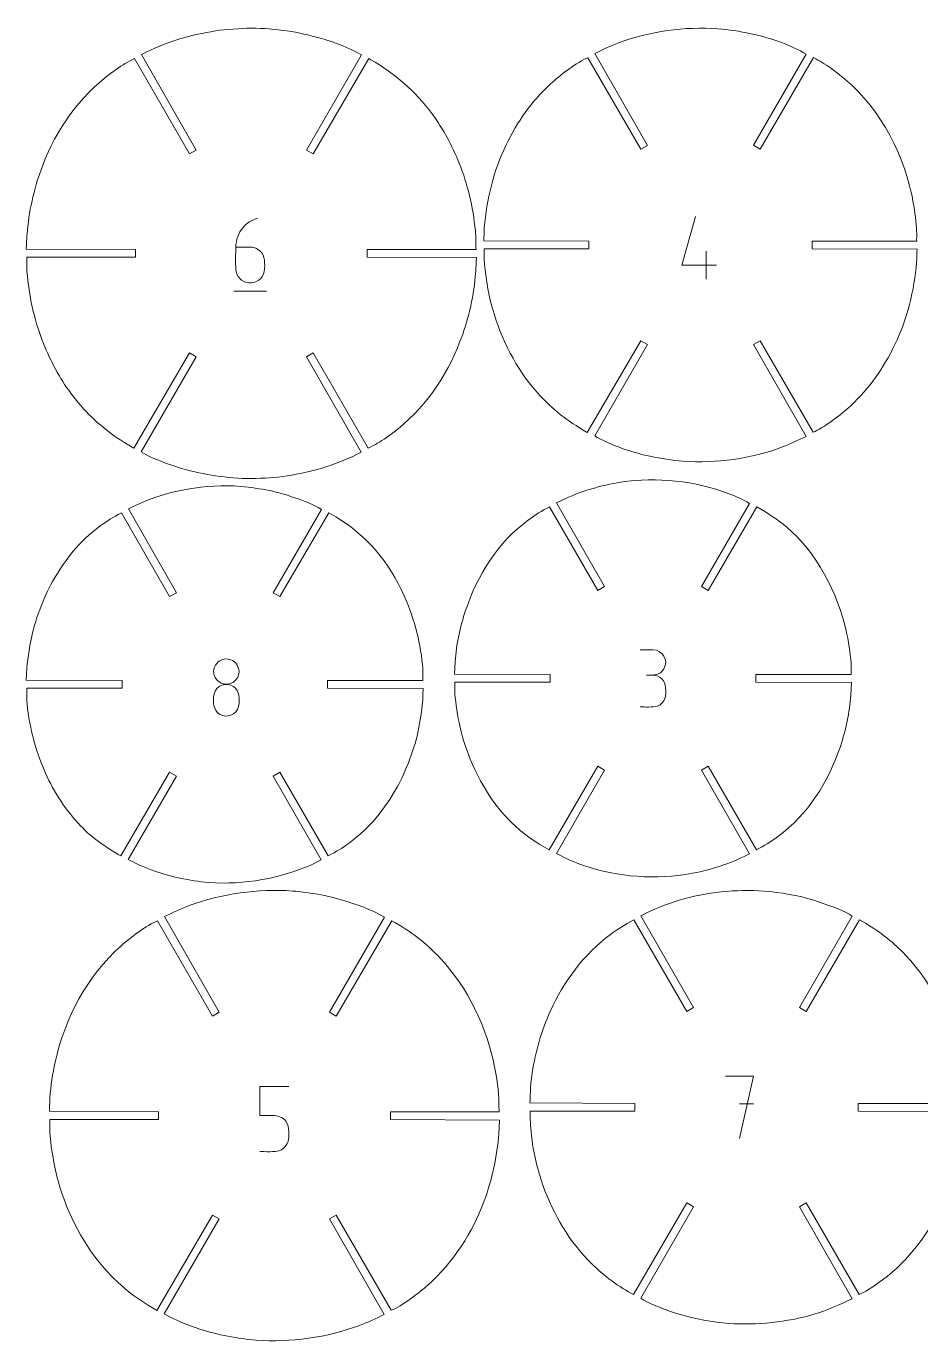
# Model space of a CAD drawing. Header units: centimetres. Extents: x -1026 to -862, y -519 to -458.
# Drawn here: x -945.4 to -905.3, y -517 to -457.9 of the extents above; entities that cross this region are included whole.
import ezdxf

# ---------------------------------------------------------------- set-up
doc = ezdxf.new("R2010")
doc.units = ezdxf.units.CM
doc.header["$MEASUREMENT"] = 0
doc.layers.add('Katman 1', color=7, linetype='Continuous')

msp = doc.modelspace()

# ---------------------------------------------------------------- linework, layer by layer
at = {"layer": 'Katman 1', "color": 5, "lineweight": 0}
for points, knots in [([(-942.754, -475.21675), (-942.09874, -475.90772), (-941.42614, -476.40781), (-940.59934, -476.87731), (-940.59934, -476.87731), (-940.59934, -476.87731), (-938.10797, -472.59703), (-938.10797, -472.59703), (-938.10797, -472.59703), (-938.10797, -472.59703), (-937.8066, -472.77099), (-937.8066, -472.77099), (-937.8066, -472.77099), (-937.8066, -472.77099), (-940.26864, -477.03532), (-940.26864, -477.03532), (-940.26864, -477.03532), (-939.81255, -477.33977), (-938.78264, -477.70135), (-938.2456, -477.83902), (-938.2456, -477.83902), (-937.74036, -477.96853), (-937.26066, -478.08156), (-936.73968, -478.14021), (-936.73968, -478.14021), (-936.19625, -478.20139), (-935.67944, -478.25329), (-935.1296, -478.23177), (-935.1296, -478.23177), (-934.56281, -478.20959), (-934.07198, -478.18282), (-933.50924, -478.07925), (-933.50924, -478.07925), (-932.98399, -477.98258), (-932.49127, -477.88168), (-931.98275, -477.71168), (-931.98275, -477.71168), (-931.34508, -477.4985), (-930.99789, -477.35321), (-930.39836, -477.05951), (-930.39836, -477.05951), (-930.39836, -477.05951), (-932.85407, -472.7713), (-932.85407, -472.7713), (-932.85407, -472.7713), (-932.85407, -472.7713), (-932.5527, -472.59734), (-932.5527, -472.59734), (-932.5527, -472.59734), (-932.5527, -472.59734), (-930.08489, -476.87164), (-930.08489, -476.87164), (-930.08489, -476.87164), (-929.76369, -476.70816), (-929.5646, -476.59526), (-929.26779, -476.39032), (-929.26779, -476.39032), (-927.83822, -475.40324), (-926.74231, -473.97454), (-926.08391, -472.37251), (-926.08391, -472.37251), (-925.90622, -471.94016), (-925.74177, -471.50289), (-925.62553, -471.04941), (-925.62553, -471.04941), (-925.49613, -470.54459), (-925.38293, -470.06389), (-925.32434, -469.54343), (-925.32434, -469.54343), (-925.25713, -468.94639), (-925.255, -468.89514), (-925.23253, -468.32547), (-925.23253, -468.32547), (-925.23253, -468.32547), (-930.12703, -468.30815), (-930.12703, -468.30815), (-930.12703, -468.30815), (-930.12703, -468.30815), (-930.12703, -467.96015), (-930.12703, -467.96015), (-930.12703, -467.96015), (-930.12703, -467.96015), (-925.2498, -467.96015), (-925.2498, -467.96015), (-925.2498, -467.96015), (-925.25296, -467.67849), (-925.24824, -467.39808), (-925.27978, -467.11812), (-925.27978, -467.11812), (-925.34199, -466.56604), (-925.40587, -466.07292), (-925.54475, -465.53129), (-925.54475, -465.53129), (-925.67632, -465.01818), (-925.80054, -464.58265), (-926.00307, -464.08994), (-926.00307, -464.08994), (-926.33602, -463.27993), (-926.71006, -462.56537), (-927.23043, -461.85911), (-927.23043, -461.85911), (-927.96082, -460.86782), (-928.89928, -460.04859), (-929.9702, -459.44284), (-929.9702, -459.44284), (-929.9702, -459.44284), (-930.06158, -459.39098), (-930.06158, -459.39098), (-930.06158, -459.39098), (-930.06158, -459.39098), (-932.55289, -463.67126), (-932.55289, -463.67126), (-932.55289, -463.67126), (-932.55289, -463.67126), (-932.85426, -463.4973), (-932.85426, -463.4973), (-932.85426, -463.4973), (-932.85426, -463.4973), (-930.39225, -459.23297), (-930.39225, -459.23297), (-930.39225, -459.23297), (-930.84844, -458.92832), (-931.87788, -458.56715), (-932.41514, -458.42933), (-932.41514, -458.42933), (-932.92107, -458.29954), (-933.39929, -458.18696), (-933.92112, -458.12821), (-933.92112, -458.12821), (-934.46361, -458.06714), (-934.98257, -458.01499), (-935.5312, -458.03664), (-935.5312, -458.03664), (-936.09965, -458.05907), (-936.58687, -458.0853), (-937.15156, -458.18911), (-937.15156, -458.18911), (-937.67792, -458.28587), (-938.16825, -458.38639), (-938.67799, -458.55661), (-938.67799, -458.55661), (-939.31497, -458.76932), (-939.6637, -458.91541), (-940.2624, -459.20891), (-940.2624, -459.20891), (-940.2624, -459.20891), (-937.80679, -463.49698), (-937.80679, -463.49698), (-937.80679, -463.49698), (-937.80679, -463.49698), (-938.1081, -463.67095), (-938.1081, -463.67095), (-938.1081, -463.67095), (-938.1081, -463.67095), (-940.57586, -459.39677), (-940.57586, -459.39677), (-940.57586, -459.39677), (-940.89713, -459.5602), (-941.09612, -459.67299), (-941.39296, -459.87797), (-941.39296, -459.87797), (-942.8228, -460.86529), (-943.91789, -462.29377), (-944.57685, -463.89584), (-944.57685, -463.89584), (-944.75468, -464.32818), (-944.91888, -464.76545), (-945.0352, -465.21895), (-945.0352, -465.21895), (-945.16499, -465.72497), (-945.27761, -466.20293), (-945.33636, -466.72487), (-945.33636, -466.72487), (-945.40352, -467.32157), (-945.40572, -467.3733), (-945.42823, -467.9427), (-945.42823, -467.9427), (-945.42823, -467.9427), (-940.53379, -467.96015), (-940.53379, -467.96015), (-940.53379, -467.96015), (-940.53379, -467.96015), (-940.53379, -468.30815), (-940.53379, -468.30815), (-940.53379, -468.30815), (-940.53379, -468.30815), (-945.41089, -468.30815), (-945.41089, -468.30815), (-945.41089, -468.30815), (-945.40774, -468.5898), (-945.41249, -468.87023), (-945.38097, -469.15018), (-945.38097, -469.15018), (-945.31902, -469.70043), (-945.25446, -470.19739), (-945.11606, -470.73695), (-945.11606, -470.73695), (-944.98495, -471.2481), (-944.85952, -471.68773), (-944.65775, -472.17835), (-944.65775, -472.17835), (-944.32479, -472.98797), (-943.95064, -473.70328), (-943.43032, -474.40918), (-943.43032, -474.40918), (-943.22128, -474.69278), (-942.99629, -474.961), (-942.754, -475.21675)], [0, 0, 0, 0, 0.01886792, 0.01886792, 0.01886792, 0.01886792, 0.03773585, 0.03773585, 0.03773585, 0.03773585, 0.05660377, 0.05660377, 0.05660377, 0.05660377, 0.0754717, 0.0754717, 0.0754717, 0.0754717, 0.09433962, 0.09433962, 0.09433962, 0.09433962, 0.11320755, 0.11320755, 0.11320755, 0.11320755, 0.13207547, 0.13207547, 0.13207547, 0.13207547, 0.1509434, 0.1509434, 0.1509434, 0.1509434, 0.16981132, 0.16981132, 0.16981132, 0.16981132, 0.18867925, 0.18867925, 0.18867925, 0.18867925, 0.20754717, 0.20754717, 0.20754717, 0.20754717, 0.22641509, 0.22641509, 0.22641509, 0.22641509, 0.24528302, 0.24528302, 0.24528302, 0.24528302, 0.26415094, 0.26415094, 0.26415094, 0.26415094, 0.28301887, 0.28301887, 0.28301887, 0.28301887, 0.30188679, 0.30188679, 0.30188679, 0.30188679, 0.32075472, 0.32075472, 0.32075472, 0.32075472, 0.33962264, 0.33962264, 0.33962264, 0.33962264, 0.35849057, 0.35849057, 0.35849057, 0.35849057, 0.37735849, 0.37735849, 0.37735849, 0.37735849, 0.39622642, 0.39622642, 0.39622642, 0.39622642, 0.41509434, 0.41509434, 0.41509434, 0.41509434, 0.43396226, 0.43396226, 0.43396226, 0.43396226, 0.45283019, 0.45283019, 0.45283019, 0.45283019, 0.47169811, 0.47169811, 0.47169811, 0.47169811, 0.49056604, 0.49056604, 0.49056604, 0.49056604, 0.50943396, 0.50943396, 0.50943396, 0.50943396, 0.52830189, 0.52830189, 0.52830189, 0.52830189, 0.54716981, 0.54716981, 0.54716981, 0.54716981, 0.56603774, 0.56603774, 0.56603774, 0.56603774, 0.58490566, 0.58490566, 0.58490566, 0.58490566, 0.60377358, 0.60377358, 0.60377358, 0.60377358, 0.62264151, 0.62264151, 0.62264151, 0.62264151, 0.64150943, 0.64150943, 0.64150943, 0.64150943, 0.66037736, 0.66037736, 0.66037736, 0.66037736, 0.67924528, 0.67924528, 0.67924528, 0.67924528, 0.69811321, 0.69811321, 0.69811321, 0.69811321, 0.71698113, 0.71698113, 0.71698113, 0.71698113, 0.73584906, 0.73584906, 0.73584906, 0.73584906, 0.75471698, 0.75471698, 0.75471698, 0.75471698, 0.77358491, 0.77358491, 0.77358491, 0.77358491, 0.79245283, 0.79245283, 0.79245283, 0.79245283, 0.81132075, 0.81132075, 0.81132075, 0.81132075, 0.83018868, 0.83018868, 0.83018868, 0.83018868, 0.8490566, 0.8490566, 0.8490566, 0.8490566, 0.86792453, 0.86792453, 0.86792453, 0.86792453, 0.88679245, 0.88679245, 0.88679245, 0.88679245, 0.90566038, 0.90566038, 0.90566038, 0.90566038, 0.9245283, 0.9245283, 0.9245283, 0.9245283, 0.94339623, 0.94339623, 0.94339623, 0.94339623, 0.96226415, 0.96226415, 0.96226415, 0.96226415, 1, 1, 1, 1]), ([(-922.497, -474.38799), (-921.72955, -475.1968), (-921.23725, -475.60598), (-920.25825, -476.16561), (-920.25825, -476.16561), (-920.25825, -476.16561), (-917.86124, -472.05275), (-917.86124, -472.05275), (-917.86124, -472.05275), (-917.86124, -472.05275), (-917.55987, -472.22678), (-917.55987, -472.22678), (-917.55987, -472.22678), (-917.55987, -472.22678), (-919.92546, -476.32412), (-919.92546, -476.32412), (-919.92546, -476.32412), (-919.5691, -476.52602), (-919.25159, -476.67484), (-918.86303, -476.82022), (-918.86303, -476.82022), (-917.95771, -477.15895), (-916.92868, -477.38031), (-915.96412, -477.4535), (-915.96412, -477.4535), (-914.48219, -477.56594), (-912.88735, -477.34105), (-911.49653, -476.82022), (-911.49653, -476.82022), (-911.13399, -476.68446), (-910.78889, -476.51503), (-910.44108, -476.34694), (-910.44108, -476.34694), (-910.44108, -476.34694), (-912.80019, -472.22603), (-912.80019, -472.22603), (-912.80019, -472.22603), (-912.80019, -472.22603), (-912.49882, -472.05206), (-912.49882, -472.05206), (-912.49882, -472.05206), (-912.49882, -472.05206), (-910.12786, -476.1587), (-910.12786, -476.1587), (-910.12786, -476.1587), (-909.67577, -475.9842), (-908.8172, -475.32848), (-908.45321, -474.98344), (-908.45321, -474.98344), (-907.54001, -474.11779), (-907.00522, -473.34947), (-906.45019, -472.21643), (-906.45019, -472.21643), (-905.90896, -471.11159), (-905.57562, -469.76503), (-905.48269, -468.54083), (-905.48269, -468.54083), (-905.46774, -468.34392), (-905.46718, -468.1451), (-905.4595, -467.94781), (-905.4595, -467.94781), (-905.4595, -467.94781), (-910.16526, -467.93036), (-910.16526, -467.93036), (-910.16526, -467.93036), (-910.16526, -467.93036), (-910.16526, -467.58242), (-910.16526, -467.58242), (-910.16526, -467.58242), (-910.16526, -467.58242), (-905.47695, -467.58242), (-905.47695, -467.58242), (-905.47695, -467.58242), (-905.47914, -467.34911), (-905.46699, -467.11192), (-905.49316, -466.87989), (-905.49316, -466.87989), (-905.56967, -466.20151), (-905.61908, -465.78514), (-905.79453, -465.10588), (-905.79453, -465.10588), (-906.33926, -462.99699), (-907.5372, -461.0643), (-909.34299, -459.81502), (-909.34299, -459.81502), (-909.58734, -459.64598), (-909.84356, -459.49457), (-910.10125, -459.34722), (-910.10125, -459.34722), (-910.10125, -459.34722), (-912.49838, -463.46002), (-912.49838, -463.46002), (-912.49838, -463.46002), (-912.49838, -463.46002), (-912.79975, -463.28606), (-912.79975, -463.28606), (-912.79975, -463.28606), (-912.79975, -463.28606), (-910.43416, -459.18871), (-910.43416, -459.18871), (-910.43416, -459.18871), (-910.79056, -458.98686), (-911.10792, -458.83807), (-911.49653, -458.69274), (-911.49653, -458.69274), (-912.40019, -458.35479), (-913.43256, -458.13244), (-914.39537, -458.05939), (-914.39537, -458.05939), (-915.87622, -457.94703), (-917.47335, -458.17189), (-918.86303, -458.69274), (-918.86303, -458.69274), (-919.22554, -458.82861), (-919.57071, -458.99787), (-919.91854, -459.16596), (-919.91854, -459.16596), (-919.91854, -459.16596), (-917.55943, -463.28687), (-917.55943, -463.28687), (-917.55943, -463.28687), (-917.55943, -463.28687), (-917.8608, -463.46083), (-917.8608, -463.46083), (-917.8608, -463.46083), (-917.8608, -463.46083), (-920.23169, -459.35426), (-920.23169, -459.35426), (-920.23169, -459.35426), (-920.68401, -459.52892), (-921.54213, -460.18423), (-921.90629, -460.52939), (-921.90629, -460.52939), (-922.81957, -461.39501), (-923.35425, -462.16351), (-923.9093, -463.29653), (-923.9093, -463.29653), (-924.45074, -464.40177), (-924.78394, -465.74749), (-924.87681, -466.97214), (-924.87681, -466.97214), (-924.89174, -467.169), (-924.89231, -467.36778), (-924.89999, -467.56503), (-924.89999, -467.56503), (-924.89999, -467.56503), (-920.1943, -467.58242), (-920.1943, -467.58242), (-920.1943, -467.58242), (-920.1943, -467.58242), (-920.1943, -467.93036), (-920.1943, -467.93036), (-920.1943, -467.93036), (-920.1943, -467.93036), (-924.88254, -467.93036), (-924.88254, -467.93036), (-924.88254, -467.93036), (-924.88035, -468.16371), (-924.89252, -468.40095), (-924.86633, -468.63302), (-924.86633, -468.63302), (-924.78972, -469.31171), (-924.74053, -469.72737), (-924.56496, -470.40703), (-924.56496, -470.40703), (-924.2332, -471.69137), (-923.57329, -473.10506), (-922.7141, -474.12838), (-922.7141, -474.12838), (-922.7141, -474.12838), (-922.497, -474.38799), (-922.497, -474.38799)], [0, 0, 0, 0, 0.02272727, 0.02272727, 0.02272727, 0.02272727, 0.04545455, 0.04545455, 0.04545455, 0.04545455, 0.06818182, 0.06818182, 0.06818182, 0.06818182, 0.09090909, 0.09090909, 0.09090909, 0.09090909, 0.11363636, 0.11363636, 0.11363636, 0.11363636, 0.13636364, 0.13636364, 0.13636364, 0.13636364, 0.15909091, 0.15909091, 0.15909091, 0.15909091, 0.18181818, 0.18181818, 0.18181818, 0.18181818, 0.20454545, 0.20454545, 0.20454545, 0.20454545, 0.22727273, 0.22727273, 0.22727273, 0.22727273, 0.25, 0.25, 0.25, 0.25, 0.27272727, 0.27272727, 0.27272727, 0.27272727, 0.29545455, 0.29545455, 0.29545455, 0.29545455, 0.31818182, 0.31818182, 0.31818182, 0.31818182, 0.34090909, 0.34090909, 0.34090909, 0.34090909, 0.36363636, 0.36363636, 0.36363636, 0.36363636, 0.38636364, 0.38636364, 0.38636364, 0.38636364, 0.40909091, 0.40909091, 0.40909091, 0.40909091, 0.43181818, 0.43181818, 0.43181818, 0.43181818, 0.45454545, 0.45454545, 0.45454545, 0.45454545, 0.47727273, 0.47727273, 0.47727273, 0.47727273, 0.5, 0.5, 0.5, 0.5, 0.52272727, 0.52272727, 0.52272727, 0.52272727, 0.54545455, 0.54545455, 0.54545455, 0.54545455, 0.56818182, 0.56818182, 0.56818182, 0.56818182, 0.59090909, 0.59090909, 0.59090909, 0.59090909, 0.61363636, 0.61363636, 0.61363636, 0.61363636, 0.63636364, 0.63636364, 0.63636364, 0.63636364, 0.65909091, 0.65909091, 0.65909091, 0.65909091, 0.68181818, 0.68181818, 0.68181818, 0.68181818, 0.70454545, 0.70454545, 0.70454545, 0.70454545, 0.72727273, 0.72727273, 0.72727273, 0.72727273, 0.75, 0.75, 0.75, 0.75, 0.77272727, 0.77272727, 0.77272727, 0.77272727, 0.79545455, 0.79545455, 0.79545455, 0.79545455, 0.81818182, 0.81818182, 0.81818182, 0.81818182, 0.84090909, 0.84090909, 0.84090909, 0.84090909, 0.86363636, 0.86363636, 0.86363636, 0.86363636, 0.88636364, 0.88636364, 0.88636364, 0.88636364, 0.90909091, 0.90909091, 0.90909091, 0.90909091, 0.93181818, 0.93181818, 0.93181818, 0.93181818, 0.95454545, 0.95454545, 0.95454545, 0.95454545, 1, 1, 1, 1]), ([(-924.00539, -493.30631), (-923.43714, -493.9061), (-923.09215, -494.20144), (-922.38865, -494.65429), (-922.38865, -494.65429), (-922.38865, -494.65429), (-921.97427, -494.89888), (-921.97427, -494.89888), (-921.97427, -494.89888), (-921.97427, -494.89888), (-919.78457, -491.14105), (-919.78457, -491.14105), (-919.78457, -491.14105), (-919.78457, -491.14105), (-919.48326, -491.31502), (-919.48326, -491.31502), (-919.48326, -491.31502), (-919.48326, -491.31502), (-921.64161, -495.05339), (-921.64161, -495.05339), (-921.64161, -495.05339), (-921.29305, -495.2436), (-921.09085, -495.34265), (-920.71611, -495.48479), (-920.71611, -495.48479), (-919.18175, -496.06678), (-917.49121, -496.2485), (-915.8693, -496.00195), (-915.8693, -496.00195), (-914.99773, -495.86946), (-914.00265, -495.57721), (-913.21037, -495.18685), (-913.21037, -495.18685), (-913.21037, -495.18685), (-912.98249, -495.07646), (-912.98249, -495.07646), (-912.98249, -495.07646), (-912.98249, -495.07646), (-915.1341, -491.31495), (-915.1341, -491.31495), (-915.1341, -491.31495), (-915.1341, -491.31495), (-914.83273, -491.14099), (-914.83273, -491.14099), (-914.83273, -491.14099), (-914.83273, -491.14099), (-912.66684, -494.89233), (-912.66684, -494.89233), (-912.66684, -494.89233), (-912.29061, -494.7029), (-912.06047, -494.55484), (-911.71978, -494.30592), (-911.71978, -494.30592), (-910.33349, -493.29305), (-909.45164, -491.862), (-908.90085, -490.2504), (-908.90085, -490.2504), (-908.64789, -489.51024), (-908.48912, -488.72903), (-908.42695, -487.94913), (-908.42695, -487.94913), (-908.42695, -487.94913), (-908.40276, -487.39195), (-908.40276, -487.39195), (-908.40276, -487.39195), (-908.40276, -487.39195), (-912.70112, -487.3745), (-912.70112, -487.3745), (-912.70112, -487.3745), (-912.70112, -487.3745), (-912.70112, -487.02656), (-912.70112, -487.02656), (-912.70112, -487.02656), (-912.70112, -487.02656), (-908.42015, -487.02656), (-908.42015, -487.02656), (-908.42015, -487.02656), (-908.42015, -487.02656), (-908.42346, -486.49662), (-908.42346, -486.49662), (-908.42346, -486.49662), (-908.44641, -486.11412), (-908.55303, -485.44908), (-908.63875, -485.06955), (-908.63875, -485.06955), (-909.0164, -483.39752), (-909.96701, -481.53125), (-911.30547, -480.41783), (-911.30547, -480.41783), (-911.72391, -480.06975), (-912.1717, -479.77339), (-912.64309, -479.50231), (-912.64309, -479.50231), (-912.64309, -479.50231), (-914.83273, -483.26007), (-914.83273, -483.26007), (-914.83273, -483.26007), (-914.83273, -483.26007), (-915.1341, -483.08611), (-915.1341, -483.08611), (-915.1341, -483.08611), (-915.1341, -483.08611), (-912.97576, -479.34773), (-912.97576, -479.34773), (-912.97576, -479.34773), (-913.32535, -479.15683), (-913.52513, -479.05903), (-913.90106, -478.91646), (-913.90106, -478.91646), (-915.43562, -478.33448), (-917.12574, -478.15291), (-918.74788, -478.3993), (-918.74788, -478.3993), (-919.61953, -478.5317), (-920.61442, -478.82403), (-921.40681, -479.21428), (-921.40681, -479.21428), (-921.40681, -479.21428), (-921.63475, -479.32467), (-921.63475, -479.32467), (-921.63475, -479.32467), (-921.63475, -479.32467), (-919.4832, -483.08617), (-919.4832, -483.08617), (-919.4832, -483.08617), (-919.4832, -483.08617), (-919.78457, -483.26014), (-919.78457, -483.26014), (-919.78457, -483.26014), (-919.78457, -483.26014), (-921.95033, -479.50879), (-921.95033, -479.50879), (-921.95033, -479.50879), (-922.32497, -479.69751), (-922.5582, -479.84747), (-922.89746, -480.09533), (-922.89746, -480.09533), (-924.28404, -481.10836), (-925.16518, -482.53904), (-925.71633, -484.15079), (-925.71633, -484.15079), (-925.9694, -484.89087), (-926.12803, -485.67227), (-926.19023, -486.45212), (-926.19023, -486.45212), (-926.19023, -486.45212), (-926.21441, -487.00917), (-926.21441, -487.00917), (-926.21441, -487.00917), (-926.21441, -487.00917), (-921.91605, -487.02656), (-921.91605, -487.02656), (-921.91605, -487.02656), (-921.91605, -487.02656), (-921.91605, -487.3745), (-921.91605, -487.3745), (-921.91605, -487.3745), (-921.91605, -487.3745), (-926.19702, -487.3745), (-926.19702, -487.3745), (-926.19702, -487.3745), (-926.19702, -487.3745), (-926.19372, -487.90456), (-926.19372, -487.90456), (-926.19372, -487.90456), (-926.17076, -488.28742), (-926.0642, -488.95178), (-925.97843, -489.33164), (-925.97843, -489.33164), (-925.68378, -490.63658), (-925.04031, -492.0592), (-924.1798, -493.09432), (-924.1798, -493.09432), (-924.1798, -493.09432), (-924.00539, -493.30631), (-924.00539, -493.30631)], [0, 0, 0, 0, 0.02222222, 0.02222222, 0.02222222, 0.02222222, 0.04444444, 0.04444444, 0.04444444, 0.04444444, 0.06666667, 0.06666667, 0.06666667, 0.06666667, 0.08888889, 0.08888889, 0.08888889, 0.08888889, 0.11111111, 0.11111111, 0.11111111, 0.11111111, 0.13333333, 0.13333333, 0.13333333, 0.13333333, 0.15555556, 0.15555556, 0.15555556, 0.15555556, 0.17777778, 0.17777778, 0.17777778, 0.17777778, 0.2, 0.2, 0.2, 0.2, 0.22222222, 0.22222222, 0.22222222, 0.22222222, 0.24444444, 0.24444444, 0.24444444, 0.24444444, 0.26666667, 0.26666667, 0.26666667, 0.26666667, 0.28888889, 0.28888889, 0.28888889, 0.28888889, 0.31111111, 0.31111111, 0.31111111, 0.31111111, 0.33333333, 0.33333333, 0.33333333, 0.33333333, 0.35555556, 0.35555556, 0.35555556, 0.35555556, 0.37777778, 0.37777778, 0.37777778, 0.37777778, 0.4, 0.4, 0.4, 0.4, 0.42222222, 0.42222222, 0.42222222, 0.42222222, 0.44444444, 0.44444444, 0.44444444, 0.44444444, 0.46666667, 0.46666667, 0.46666667, 0.46666667, 0.48888889, 0.48888889, 0.48888889, 0.48888889, 0.51111111, 0.51111111, 0.51111111, 0.51111111, 0.53333333, 0.53333333, 0.53333333, 0.53333333, 0.55555556, 0.55555556, 0.55555556, 0.55555556, 0.57777778, 0.57777778, 0.57777778, 0.57777778, 0.6, 0.6, 0.6, 0.6, 0.62222222, 0.62222222, 0.62222222, 0.62222222, 0.64444444, 0.64444444, 0.64444444, 0.64444444, 0.66666667, 0.66666667, 0.66666667, 0.66666667, 0.68888889, 0.68888889, 0.68888889, 0.68888889, 0.71111111, 0.71111111, 0.71111111, 0.71111111, 0.73333333, 0.73333333, 0.73333333, 0.73333333, 0.75555556, 0.75555556, 0.75555556, 0.75555556, 0.77777778, 0.77777778, 0.77777778, 0.77777778, 0.8, 0.8, 0.8, 0.8, 0.82222222, 0.82222222, 0.82222222, 0.82222222, 0.84444444, 0.84444444, 0.84444444, 0.84444444, 0.86666667, 0.86666667, 0.86666667, 0.86666667, 0.88888889, 0.88888889, 0.88888889, 0.88888889, 0.91111111, 0.91111111, 0.91111111, 0.91111111, 0.93333333, 0.93333333, 0.93333333, 0.93333333, 0.95555556, 0.95555556, 0.95555556, 0.95555556, 1, 1, 1, 1]), ([(-942.99811, -493.81103), (-942.47598, -494.36281), (-941.84178, -494.79029), (-941.18786, -495.16879), (-941.18786, -495.16879), (-941.18786, -495.16879), (-938.99825, -491.41103), (-938.99825, -491.41103), (-938.99825, -491.41103), (-938.99825, -491.41103), (-938.69688, -491.58499), (-938.69688, -491.58499), (-938.69688, -491.58499), (-938.69688, -491.58499), (-940.85482, -495.32269), (-940.85482, -495.32269), (-940.85482, -495.32269), (-940.45074, -495.55406), (-940.10092, -495.6949), (-939.65996, -495.84558), (-939.65996, -495.84558), (-939.29046, -495.97185), (-938.91484, -496.09085), (-938.53039, -496.16329), (-938.53039, -496.16329), (-938.09923, -496.24453), (-937.68678, -496.32054), (-937.24755, -496.35495), (-937.24755, -496.35495), (-935.65314, -496.47985), (-933.99896, -496.17839), (-932.5426, -495.51629), (-932.5426, -495.51629), (-932.5426, -495.51629), (-932.19573, -495.34718), (-932.19573, -495.34718), (-932.19573, -495.34718), (-932.19573, -495.34718), (-934.34772, -491.58506), (-934.34772, -491.58506), (-934.34772, -491.58506), (-934.34772, -491.58506), (-934.04635, -491.41109), (-934.04635, -491.41109), (-934.04635, -491.41109), (-934.04635, -491.41109), (-931.88046, -495.16256), (-931.88046, -495.16256), (-931.88046, -495.16256), (-931.49275, -494.9627), (-931.29218, -494.8416), (-930.93391, -494.57976), (-930.93391, -494.57976), (-929.99099, -493.89064), (-929.36594, -493.09051), (-928.79314, -492.08258), (-928.79314, -492.08258), (-928.39309, -491.37864), (-927.97873, -490.27025), (-927.82962, -489.47882), (-927.82962, -489.47882), (-927.68691, -488.72134), (-927.64935, -488.47783), (-927.61639, -487.66199), (-927.61639, -487.66199), (-927.61639, -487.66199), (-931.9148, -487.64454), (-931.9148, -487.64454), (-931.9148, -487.64454), (-931.9148, -487.64454), (-931.9148, -487.2966), (-931.9148, -487.2966), (-931.9148, -487.2966), (-931.9148, -487.2966), (-927.63378, -487.2966), (-927.63378, -487.2966), (-927.63378, -487.2966), (-927.63378, -487.2966), (-927.63796, -486.74528), (-927.63796, -486.74528), (-927.63796, -486.74528), (-927.6633, -486.3346), (-927.78706, -485.58656), (-927.89252, -485.18551), (-927.89252, -485.18551), (-928.05346, -484.57348), (-928.21328, -484.07018), (-928.47662, -483.49097), (-928.47662, -483.49097), (-929.16433, -481.97839), (-930.12151, -480.81365), (-931.54406, -479.95217), (-931.54406, -479.95217), (-931.54406, -479.95217), (-931.85684, -479.77247), (-931.85684, -479.77247), (-931.85684, -479.77247), (-931.85684, -479.77247), (-934.04641, -483.53018), (-934.04641, -483.53018), (-934.04641, -483.53018), (-934.04641, -483.53018), (-934.34778, -483.35621), (-934.34778, -483.35621), (-934.34778, -483.35621), (-934.34778, -483.35621), (-932.18981, -479.61845), (-932.18981, -479.61845), (-932.18981, -479.61845), (-932.59354, -479.38721), (-932.94394, -479.24629), (-933.38451, -479.09568), (-933.38451, -479.09568), (-933.75398, -478.96937), (-934.12958, -478.85038), (-934.51402, -478.77798), (-934.51402, -478.77798), (-934.94514, -478.6968), (-935.35769, -478.62071), (-935.79686, -478.58631), (-935.79686, -478.58631), (-937.39123, -478.46143), (-939.04552, -478.7629), (-940.50189, -479.42491), (-940.50189, -479.42491), (-940.50189, -479.42491), (-940.84883, -479.59402), (-940.84883, -479.59402), (-940.84883, -479.59402), (-940.84883, -479.59402), (-938.69688, -483.35615), (-938.69688, -483.35615), (-938.69688, -483.35615), (-938.69688, -483.35615), (-938.99825, -483.53011), (-938.99825, -483.53011), (-938.99825, -483.53011), (-938.99825, -483.53011), (-941.16411, -479.77871), (-941.16411, -479.77871), (-941.16411, -479.77871), (-941.55124, -479.97832), (-941.75293, -480.10017), (-942.11058, -480.36157), (-942.11058, -480.36157), (-943.05323, -481.05054), (-943.6787, -481.85084), (-944.25134, -482.85856), (-944.25134, -482.85856), (-944.65304, -483.56545), (-945.06511, -484.66757), (-945.21487, -485.46244), (-945.21487, -485.46244), (-945.35778, -486.22097), (-945.3951, -486.46192), (-945.42806, -487.27921), (-945.42806, -487.27921), (-945.42806, -487.27921), (-941.12973, -487.2966), (-941.12973, -487.2966), (-941.12973, -487.2966), (-941.12973, -487.2966), (-941.12973, -487.64454), (-941.12973, -487.64454), (-941.12973, -487.64454), (-941.12973, -487.64454), (-945.41067, -487.64454), (-945.41067, -487.64454), (-945.41067, -487.64454), (-945.41067, -487.64454), (-945.40653, -488.19598), (-945.40653, -488.19598), (-945.40653, -488.19598), (-945.38121, -488.60648), (-945.25735, -489.3549), (-945.15195, -489.75582), (-945.15195, -489.75582), (-944.9909, -490.36844), (-944.83168, -490.87039), (-944.56796, -491.4503), (-944.56796, -491.4503), (-944.16626, -492.33361), (-943.66237, -493.10524), (-942.99811, -493.81103)], [0, 0, 0, 0, 0.0212766, 0.0212766, 0.0212766, 0.0212766, 0.04255319, 0.04255319, 0.04255319, 0.04255319, 0.06382979, 0.06382979, 0.06382979, 0.06382979, 0.08510638, 0.08510638, 0.08510638, 0.08510638, 0.10638298, 0.10638298, 0.10638298, 0.10638298, 0.12765957, 0.12765957, 0.12765957, 0.12765957, 0.14893617, 0.14893617, 0.14893617, 0.14893617, 0.17021277, 0.17021277, 0.17021277, 0.17021277, 0.19148936, 0.19148936, 0.19148936, 0.19148936, 0.21276596, 0.21276596, 0.21276596, 0.21276596, 0.23404255, 0.23404255, 0.23404255, 0.23404255, 0.25531915, 0.25531915, 0.25531915, 0.25531915, 0.27659574, 0.27659574, 0.27659574, 0.27659574, 0.29787234, 0.29787234, 0.29787234, 0.29787234, 0.31914894, 0.31914894, 0.31914894, 0.31914894, 0.34042553, 0.34042553, 0.34042553, 0.34042553, 0.36170213, 0.36170213, 0.36170213, 0.36170213, 0.38297872, 0.38297872, 0.38297872, 0.38297872, 0.40425532, 0.40425532, 0.40425532, 0.40425532, 0.42553191, 0.42553191, 0.42553191, 0.42553191, 0.44680851, 0.44680851, 0.44680851, 0.44680851, 0.46808511, 0.46808511, 0.46808511, 0.46808511, 0.4893617, 0.4893617, 0.4893617, 0.4893617, 0.5106383, 0.5106383, 0.5106383, 0.5106383, 0.53191489, 0.53191489, 0.53191489, 0.53191489, 0.55319149, 0.55319149, 0.55319149, 0.55319149, 0.57446809, 0.57446809, 0.57446809, 0.57446809, 0.59574468, 0.59574468, 0.59574468, 0.59574468, 0.61702128, 0.61702128, 0.61702128, 0.61702128, 0.63829787, 0.63829787, 0.63829787, 0.63829787, 0.65957447, 0.65957447, 0.65957447, 0.65957447, 0.68085106, 0.68085106, 0.68085106, 0.68085106, 0.70212766, 0.70212766, 0.70212766, 0.70212766, 0.72340426, 0.72340426, 0.72340426, 0.72340426, 0.74468085, 0.74468085, 0.74468085, 0.74468085, 0.76595745, 0.76595745, 0.76595745, 0.76595745, 0.78723404, 0.78723404, 0.78723404, 0.78723404, 0.80851064, 0.80851064, 0.80851064, 0.80851064, 0.82978723, 0.82978723, 0.82978723, 0.82978723, 0.85106383, 0.85106383, 0.85106383, 0.85106383, 0.87234043, 0.87234043, 0.87234043, 0.87234043, 0.89361702, 0.89361702, 0.89361702, 0.89361702, 0.91489362, 0.91489362, 0.91489362, 0.91489362, 0.93617021, 0.93617021, 0.93617021, 0.93617021, 0.95744681, 0.95744681, 0.95744681, 0.95744681, 1, 1, 1, 1]), ([(-942.2347, -513.30977), (-941.81869, -513.8046), (-941.49447, -514.16303), (-940.99528, -514.58199), (-940.99528, -514.58199), (-940.55305, -514.95315), (-940.07544, -515.26963), (-939.57376, -515.5544), (-939.57376, -515.5544), (-939.57376, -515.5544), (-937.07521, -511.27771), (-937.07521, -511.27771), (-937.07521, -511.27771), (-937.07521, -511.27771), (-936.77384, -511.45167), (-936.77384, -511.45167), (-936.77384, -511.45167), (-936.77384, -511.45167), (-939.23591, -515.71608), (-939.23591, -515.71608), (-939.23591, -515.71608), (-938.70775, -516.01845), (-938.21989, -516.19997), (-937.64498, -516.3921), (-937.64498, -516.3921), (-936.88249, -516.64692), (-935.91188, -516.82722), (-935.11053, -516.88793), (-935.11053, -516.88793), (-933.5781, -517.00403), (-931.91768, -516.76971), (-930.47677, -516.23338), (-930.47677, -516.23338), (-930.09603, -516.09167), (-929.7304, -515.91686), (-929.36559, -515.73953), (-929.36559, -515.73953), (-929.36559, -515.73953), (-931.82125, -511.45141), (-931.82125, -511.45141), (-931.82125, -511.45141), (-931.82125, -511.45141), (-931.51988, -511.27739), (-931.51988, -511.27739), (-931.51988, -511.27739), (-931.51988, -511.27739), (-929.05232, -515.55139), (-929.05232, -515.55139), (-929.05232, -515.55139), (-928.59286, -515.36975), (-927.78875, -514.76056), (-927.40684, -514.42002), (-927.40684, -514.42002), (-926.26237, -513.39952), (-925.4117, -512.06818), (-924.87862, -510.6352), (-924.87862, -510.6352), (-924.53632, -509.71505), (-924.29818, -508.60528), (-924.22401, -507.62759), (-924.22401, -507.62759), (-924.22401, -507.62759), (-924.19983, -507.01531), (-924.19983, -507.01531), (-924.19983, -507.01531), (-924.19983, -507.01531), (-929.09408, -506.98851), (-929.09408, -506.98851), (-929.09408, -506.98851), (-929.09408, -506.98851), (-929.09408, -506.64051), (-929.09408, -506.64051), (-929.09408, -506.64051), (-929.09408, -506.64051), (-924.21697, -506.64051), (-924.21697, -506.64051), (-924.21697, -506.64051), (-924.2154, -505.79294), (-924.26621, -505.46485), (-924.41911, -504.63369), (-924.41911, -504.63369), (-924.73809, -502.89973), (-925.63985, -501.03422), (-926.85888, -499.74793), (-926.85888, -499.74793), (-927.51606, -499.05449), (-928.19065, -498.54621), (-929.02109, -498.07471), (-929.02109, -498.07471), (-929.02109, -498.07471), (-931.51975, -502.35131), (-931.51975, -502.35131), (-931.51975, -502.35131), (-931.51975, -502.35131), (-931.82112, -502.17734), (-931.82112, -502.17734), (-931.82112, -502.17734), (-931.82112, -502.17734), (-929.35911, -497.91296), (-929.35911, -497.91296), (-929.35911, -497.91296), (-929.88707, -497.61067), (-930.37511, -497.42894), (-930.94987, -497.23698), (-930.94987, -497.23698), (-931.71293, -496.98212), (-932.68246, -496.80191), (-933.48437, -496.7412), (-933.48437, -496.7412), (-935.01655, -496.62521), (-936.67742, -496.85929), (-938.11814, -497.39561), (-938.11814, -497.39561), (-938.49881, -497.53732), (-938.86455, -497.71219), (-939.22926, -497.88959), (-939.22926, -497.88959), (-939.22926, -497.88959), (-936.77365, -502.17766), (-936.77365, -502.17766), (-936.77365, -502.17766), (-936.77365, -502.17766), (-937.07502, -502.35162), (-937.07502, -502.35162), (-937.07502, -502.35162), (-937.07502, -502.35162), (-939.54254, -498.07777), (-939.54254, -498.07777), (-939.54254, -498.07777), (-940.00136, -498.25895), (-940.80667, -498.86889), (-941.18805, -499.20902), (-941.18805, -499.20902), (-942.70313, -500.56024), (-943.70414, -502.45292), (-944.13745, -504.42432), (-944.13745, -504.42432), (-944.24577, -504.91715), (-944.33279, -505.49983), (-944.37079, -506.00143), (-944.37079, -506.00143), (-944.37079, -506.00143), (-944.39499, -506.61371), (-944.39499, -506.61371), (-944.39499, -506.61371), (-944.39499, -506.61371), (-939.50084, -506.64051), (-939.50084, -506.64051), (-939.50084, -506.64051), (-939.50084, -506.64051), (-939.50084, -506.98851), (-939.50084, -506.98851), (-939.50084, -506.98851), (-939.50084, -506.98851), (-944.37787, -506.98851), (-944.37787, -506.98851), (-944.37787, -506.98851), (-944.37942, -507.83509), (-944.32851, -508.16503), (-944.17581, -508.99532), (-944.17581, -508.99532), (-943.91219, -510.4287), (-943.25388, -511.92666), (-942.38828, -513.10096), (-942.38828, -513.10096), (-942.38828, -513.10096), (-942.2347, -513.30977), (-942.2347, -513.30977)], [0, 0, 0, 0, 0.02325581, 0.02325581, 0.02325581, 0.02325581, 0.04651163, 0.04651163, 0.04651163, 0.04651163, 0.06976744, 0.06976744, 0.06976744, 0.06976744, 0.09302326, 0.09302326, 0.09302326, 0.09302326, 0.11627907, 0.11627907, 0.11627907, 0.11627907, 0.13953488, 0.13953488, 0.13953488, 0.13953488, 0.1627907, 0.1627907, 0.1627907, 0.1627907, 0.18604651, 0.18604651, 0.18604651, 0.18604651, 0.20930233, 0.20930233, 0.20930233, 0.20930233, 0.23255814, 0.23255814, 0.23255814, 0.23255814, 0.25581395, 0.25581395, 0.25581395, 0.25581395, 0.27906977, 0.27906977, 0.27906977, 0.27906977, 0.30232558, 0.30232558, 0.30232558, 0.30232558, 0.3255814, 0.3255814, 0.3255814, 0.3255814, 0.34883721, 0.34883721, 0.34883721, 0.34883721, 0.37209302, 0.37209302, 0.37209302, 0.37209302, 0.39534884, 0.39534884, 0.39534884, 0.39534884, 0.41860465, 0.41860465, 0.41860465, 0.41860465, 0.44186047, 0.44186047, 0.44186047, 0.44186047, 0.46511628, 0.46511628, 0.46511628, 0.46511628, 0.48837209, 0.48837209, 0.48837209, 0.48837209, 0.51162791, 0.51162791, 0.51162791, 0.51162791, 0.53488372, 0.53488372, 0.53488372, 0.53488372, 0.55813953, 0.55813953, 0.55813953, 0.55813953, 0.58139535, 0.58139535, 0.58139535, 0.58139535, 0.60465116, 0.60465116, 0.60465116, 0.60465116, 0.62790698, 0.62790698, 0.62790698, 0.62790698, 0.65116279, 0.65116279, 0.65116279, 0.65116279, 0.6744186, 0.6744186, 0.6744186, 0.6744186, 0.69767442, 0.69767442, 0.69767442, 0.69767442, 0.72093023, 0.72093023, 0.72093023, 0.72093023, 0.74418605, 0.74418605, 0.74418605, 0.74418605, 0.76744186, 0.76744186, 0.76744186, 0.76744186, 0.79069767, 0.79069767, 0.79069767, 0.79069767, 0.81395349, 0.81395349, 0.81395349, 0.81395349, 0.8372093, 0.8372093, 0.8372093, 0.8372093, 0.86046512, 0.86046512, 0.86046512, 0.86046512, 0.88372093, 0.88372093, 0.88372093, 0.88372093, 0.90697674, 0.90697674, 0.90697674, 0.90697674, 0.93023256, 0.93023256, 0.93023256, 0.93023256, 0.95348837, 0.95348837, 0.95348837, 0.95348837, 1, 1, 1, 1]), ([(-920.18388, -513.3338), (-919.62906, -513.91847), (-918.97238, -514.40533), (-918.27275, -514.80197), (-918.27275, -514.80197), (-918.27275, -514.80197), (-918.18966, -514.84957), (-918.18966, -514.84957), (-918.18966, -514.84957), (-918.18966, -514.84957), (-915.79489, -510.73659), (-915.79489, -510.73659), (-915.79489, -510.73659), (-915.79489, -510.73659), (-915.49358, -510.91058), (-915.49358, -510.91058), (-915.49358, -510.91058), (-915.49358, -510.91058), (-917.85899, -515.00767), (-917.85899, -515.00767), (-917.85899, -515.00767), (-917.58243, -515.2331), (-916.49523, -515.62138), (-916.13204, -515.73034), (-916.13204, -515.73034), (-915.43901, -515.93825), (-914.62093, -516.08303), (-913.89821, -516.13807), (-913.89821, -516.13807), (-912.66358, -516.23209), (-911.28009, -516.08513), (-910.0957, -515.73034), (-910.0957, -515.73034), (-909.49984, -515.55184), (-908.9311, -515.30762), (-908.37461, -515.0325), (-908.37461, -515.0325), (-908.37461, -515.0325), (-910.73384, -510.91138), (-910.73384, -510.91138), (-910.73384, -510.91138), (-910.73384, -510.91138), (-910.43253, -510.73739), (-910.43253, -510.73739), (-910.43253, -510.73739), (-910.43253, -510.73739), (-908.06102, -514.8449), (-908.06102, -514.8449), (-908.06102, -514.8449), (-907.60656, -514.61311), (-907.41678, -514.48659), (-907.01036, -514.18667), (-907.01036, -514.18667), (-905.82411, -513.31127), (-904.90993, -512.07766), (-904.30625, -510.74009), (-904.30625, -510.74009), (-903.9143, -509.87166), (-903.64402, -508.93989), (-903.50348, -507.99781), (-903.50348, -507.99781), (-903.43482, -507.53749), (-903.41179, -507.09558), (-903.39373, -506.63238), (-903.39373, -506.63238), (-903.39373, -506.63238), (-908.09941, -506.61499), (-908.09941, -506.61499), (-908.09941, -506.61499), (-908.09941, -506.61499), (-908.09941, -506.267), (-908.09941, -506.267), (-908.09941, -506.267), (-908.09941, -506.267), (-903.41105, -506.267), (-903.41105, -506.267), (-903.41105, -506.267), (-903.41357, -505.61979), (-903.41862, -505.63567), (-903.49544, -504.95499), (-903.49544, -504.95499), (-903.54173, -504.54491), (-903.69973, -503.83957), (-903.82455, -503.42289), (-903.82455, -503.42289), (-904.2586, -501.97394), (-905.05519, -500.53092), (-906.13024, -499.45732), (-906.13024, -499.45732), (-906.72767, -498.86069), (-907.30849, -498.45078), (-908.03827, -498.03243), (-908.03827, -498.03243), (-908.03827, -498.03243), (-910.43297, -502.14541), (-910.43297, -502.14541), (-910.43297, -502.14541), (-910.43297, -502.14541), (-910.73434, -501.97138), (-910.73434, -501.97138), (-910.73434, -501.97138), (-910.73434, -501.97138), (-908.36887, -497.87429), (-908.36887, -497.87429), (-908.36887, -497.87429), (-908.64492, -497.64925), (-909.73305, -497.26056), (-910.0957, -497.15175), (-910.0957, -497.15175), (-910.7912, -496.94307), (-911.60436, -496.79932), (-912.32952, -496.74404), (-912.32952, -496.74404), (-913.56391, -496.64994), (-914.94789, -496.79703), (-916.13204, -497.15175), (-916.13204, -497.15175), (-916.72792, -497.33025), (-917.29664, -497.57456), (-917.85319, -497.84961), (-917.85319, -497.84961), (-917.85319, -497.84961), (-915.49396, -501.97063), (-915.49396, -501.97063), (-915.49396, -501.97063), (-915.49396, -501.97063), (-915.79533, -502.14466), (-915.79533, -502.14466), (-915.79533, -502.14466), (-915.79533, -502.14466), (-918.16678, -498.03716), (-918.16678, -498.03716), (-918.16678, -498.03716), (-918.62018, -498.26853), (-918.81185, -498.39603), (-919.21738, -498.69538), (-919.21738, -498.69538), (-920.40156, -499.56952), (-921.31901, -500.80645), (-921.92155, -502.14198), (-921.92155, -502.14198), (-922.31154, -503.00639), (-922.58492, -503.94687), (-922.72426, -504.8843), (-922.72426, -504.8843), (-922.79299, -505.34671), (-922.81589, -505.78461), (-922.83402, -506.24961), (-922.83402, -506.24961), (-922.83402, -506.24961), (-918.12845, -506.267), (-918.12845, -506.267), (-918.12845, -506.267), (-918.12845, -506.267), (-918.12845, -506.61499), (-918.12845, -506.61499), (-918.12845, -506.61499), (-918.12845, -506.61499), (-922.81669, -506.61499), (-922.81669, -506.61499), (-922.81669, -506.61499), (-922.81427, -507.25984), (-922.80881, -507.24938), (-922.7323, -507.92713), (-922.7323, -507.92713), (-922.68597, -508.33754), (-922.52804, -509.04229), (-922.40313, -509.45923), (-922.40313, -509.45923), (-922.0155, -510.75307), (-921.33448, -512.06128), (-920.43115, -513.0726), (-920.43115, -513.0726), (-920.43115, -513.0726), (-920.18388, -513.3338), (-920.18388, -513.3338)], [0, 0, 0, 0, 0.02222222, 0.02222222, 0.02222222, 0.02222222, 0.04444444, 0.04444444, 0.04444444, 0.04444444, 0.06666667, 0.06666667, 0.06666667, 0.06666667, 0.08888889, 0.08888889, 0.08888889, 0.08888889, 0.11111111, 0.11111111, 0.11111111, 0.11111111, 0.13333333, 0.13333333, 0.13333333, 0.13333333, 0.15555556, 0.15555556, 0.15555556, 0.15555556, 0.17777778, 0.17777778, 0.17777778, 0.17777778, 0.2, 0.2, 0.2, 0.2, 0.22222222, 0.22222222, 0.22222222, 0.22222222, 0.24444444, 0.24444444, 0.24444444, 0.24444444, 0.26666667, 0.26666667, 0.26666667, 0.26666667, 0.28888889, 0.28888889, 0.28888889, 0.28888889, 0.31111111, 0.31111111, 0.31111111, 0.31111111, 0.33333333, 0.33333333, 0.33333333, 0.33333333, 0.35555556, 0.35555556, 0.35555556, 0.35555556, 0.37777778, 0.37777778, 0.37777778, 0.37777778, 0.4, 0.4, 0.4, 0.4, 0.42222222, 0.42222222, 0.42222222, 0.42222222, 0.44444444, 0.44444444, 0.44444444, 0.44444444, 0.46666667, 0.46666667, 0.46666667, 0.46666667, 0.48888889, 0.48888889, 0.48888889, 0.48888889, 0.51111111, 0.51111111, 0.51111111, 0.51111111, 0.53333333, 0.53333333, 0.53333333, 0.53333333, 0.55555556, 0.55555556, 0.55555556, 0.55555556, 0.57777778, 0.57777778, 0.57777778, 0.57777778, 0.6, 0.6, 0.6, 0.6, 0.62222222, 0.62222222, 0.62222222, 0.62222222, 0.64444444, 0.64444444, 0.64444444, 0.64444444, 0.66666667, 0.66666667, 0.66666667, 0.66666667, 0.68888889, 0.68888889, 0.68888889, 0.68888889, 0.71111111, 0.71111111, 0.71111111, 0.71111111, 0.73333333, 0.73333333, 0.73333333, 0.73333333, 0.75555556, 0.75555556, 0.75555556, 0.75555556, 0.77777778, 0.77777778, 0.77777778, 0.77777778, 0.8, 0.8, 0.8, 0.8, 0.82222222, 0.82222222, 0.82222222, 0.82222222, 0.84444444, 0.84444444, 0.84444444, 0.84444444, 0.86666667, 0.86666667, 0.86666667, 0.86666667, 0.88888889, 0.88888889, 0.88888889, 0.88888889, 0.91111111, 0.91111111, 0.91111111, 0.91111111, 0.93333333, 0.93333333, 0.93333333, 0.93333333, 0.95555556, 0.95555556, 0.95555556, 0.95555556, 1, 1, 1, 1])]:
    msp.add_open_spline(points, degree=3, knots=knots, dxfattribs=at)
at = {"layer": 'Katman 1', "color": 1, "lineweight": 0}
for points, knots in [([(-914.4598, -468.66092), (-914.4598, -468.66092), (-916.01552, -468.66092), (-916.01552, -468.66092), (-916.01552, -468.66092), (-916.01552, -468.66092), (-915.39427, -466.48195), (-915.39427, -466.48195)], [0, 0, 0, 0, 0.33333333, 0.33333333, 0.33333333, 0.33333333, 1, 1, 1, 1]), ([(-935.05868, -466.55482), (-935.31594, -466.65127), (-935.51737, -466.75566), (-935.70088, -466.96782), (-935.70088, -466.96782), (-935.91457, -467.21487), (-936.01785, -467.52813), (-936.02955, -467.85099), (-936.02955, -467.85099), (-936.0355, -468.01532), (-936.04415, -468.79635), (-936.01914, -468.93468), (-936.01914, -468.93468), (-935.88654, -469.66824), (-934.77357, -469.63824), (-934.73693, -468.81844), (-934.73693, -468.81844), (-934.72149, -468.47299), (-934.72382, -468.13324), (-935.05693, -467.93894), (-935.05693, -467.93894), (-935.15605, -467.88113), (-935.26967, -467.85606), (-935.38324, -467.85099), (-935.38324, -467.85099), (-935.38324, -467.85099), (-936.02955, -467.85099), (-936.02955, -467.85099)], [0, 0, 0, 0, 0.125, 0.125, 0.125, 0.125, 0.25, 0.25, 0.25, 0.25, 0.375, 0.375, 0.375, 0.375, 0.5, 0.5, 0.5, 0.5, 0.625, 0.625, 0.625, 0.625, 0.75, 0.75, 0.75, 0.75, 1, 1, 1, 1]), ([(-917.88058, -488.47958), (-917.70024, -488.47958), (-917.28486, -488.50836), (-917.11141, -488.44386), (-917.11141, -488.44386), (-916.73696, -488.30461), (-916.72555, -487.95544), (-916.74035, -487.62483), (-916.74035, -487.62483), (-916.7546, -487.30642), (-916.99221, -487.06975), (-917.31043, -487.05556), (-917.31043, -487.05556), (-917.31043, -487.05556), (-917.59591, -487.05556), (-917.59591, -487.05556), (-917.59591, -487.05556), (-917.28233, -487.05556), (-916.99834, -487.0811), (-916.81814, -486.77264), (-916.81814, -486.77264), (-916.59036, -486.38274), (-916.87626, -485.93471), (-917.31043, -485.91533), (-917.31043, -485.91533), (-917.31043, -485.91533), (-917.88058, -485.91533), (-917.88058, -485.91533)], [0, 0, 0, 0, 0.125, 0.125, 0.125, 0.125, 0.25, 0.25, 0.25, 0.25, 0.375, 0.375, 0.375, 0.375, 0.5, 0.5, 0.5, 0.5, 0.625, 0.625, 0.625, 0.625, 0.75, 0.75, 0.75, 0.75, 1, 1, 1, 1]), ([(-935.88343, -486.89685), (-935.90501, -486.6563), (-936.0172, -486.45162), (-936.25474, -486.36323), (-936.25474, -486.36323), (-936.84695, -486.14286), (-937.30392, -486.92551), (-936.82058, -487.33342), (-936.82058, -487.33342), (-936.49016, -487.61227), (-935.96945, -487.42485), (-935.89259, -486.99938), (-935.89259, -486.99938), (-935.89259, -486.99938), (-935.88343, -486.89685), (-935.88343, -486.89685)], [0, 0, 0, 0, 0.2, 0.2, 0.2, 0.2, 0.4, 0.4, 0.4, 0.4, 0.6, 0.6, 0.6, 0.6, 1, 1, 1, 1]), ([(-937.02365, -488.32249), (-937.00199, -488.56343), (-936.89043, -488.76803), (-936.65222, -488.8563), (-936.65222, -488.8563), (-936.27068, -488.99768), (-935.90085, -488.71322), (-935.88343, -488.32249), (-935.88343, -488.32249), (-935.8689, -487.99652), (-935.87879, -487.64324), (-936.25474, -487.50346), (-936.25474, -487.50346), (-936.63687, -487.36138), (-937.00612, -487.64784), (-937.02365, -488.03851), (-937.02365, -488.03851), (-937.02365, -488.03851), (-937.02365, -488.32249), (-937.02365, -488.32249)], [0, 0, 0, 0, 0.16666667, 0.16666667, 0.16666667, 0.16666667, 0.33333333, 0.33333333, 0.33333333, 0.33333333, 0.5, 0.5, 0.5, 0.5, 0.66666667, 0.66666667, 0.66666667, 0.66666667, 1, 1, 1, 1]), ([(-934.94378, -508.42908), (-934.74526, -508.42908), (-934.26203, -508.45925), (-934.07214, -508.38856), (-934.07214, -508.38856), (-933.81601, -508.29321), (-933.66299, -508.04836), (-933.65109, -507.78202), (-933.65109, -507.78202), (-933.63563, -507.4361), (-933.63807, -507.09712), (-933.97141, -506.90252), (-933.97141, -506.90252), (-934.07038, -506.84474), (-934.18397, -506.81965), (-934.2974, -506.81457), (-934.2974, -506.81457), (-934.2974, -506.81457), (-934.94378, -506.81457), (-934.94378, -506.81457), (-934.94378, -506.81457), (-934.94378, -506.81457), (-934.94378, -505.51839), (-934.94378, -505.51839), (-934.94378, -505.51839), (-934.94378, -505.51839), (-933.65109, -505.51839), (-933.65109, -505.51839)], [0, 0, 0, 0, 0.125, 0.125, 0.125, 0.125, 0.25, 0.25, 0.25, 0.25, 0.375, 0.375, 0.375, 0.375, 0.5, 0.5, 0.5, 0.5, 0.625, 0.625, 0.625, 0.625, 0.75, 0.75, 0.75, 0.75, 1, 1, 1, 1]), ([(-913.42531, -507.84197), (-913.42531, -507.84197), (-912.80244, -505.04011), (-912.80244, -505.04011), (-912.80244, -505.04011), (-912.80244, -505.04011), (-914.04844, -505.04011), (-914.04844, -505.04011)], [0, 0, 0, 0, 0.33333333, 0.33333333, 0.33333333, 0.33333333, 1, 1, 1, 1])]:
    msp.add_open_spline(points, degree=3, knots=knots, dxfattribs=at)
for points in [[(-914.92616, -469.2838), (-914.92616, -469.2838), (-914.92616, -468.03942), (-914.92616, -468.03942)], [(-936.11052, -469.82933), (-936.11052, -469.82933), (-934.65521, -469.82933), (-934.65521, -469.82933)], [(-912.80244, -506.28786), (-912.80244, -506.28786), (-913.42531, -506.28786), (-913.42531, -506.28786)]]:
    msp.add_open_spline(points, degree=3, dxfattribs=at)

doc.saveas('drawing.dxf')
